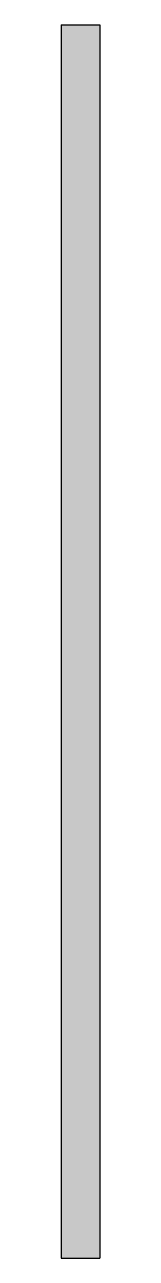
# Model space of a CAD drawing. Header units: millimetres. Extents: x 746 to 756, y 801 to 1118.
import ezdxf

# ---------------------------------------------------------------- set-up
doc = ezdxf.new("R2010")
doc.units = ezdxf.units.MM

msp = doc.modelspace()

# ---------------------------------------------------------------- hatches: boundary and pattern name
h = msp.add_hatch(color=1)
h.dxf.hatch_style = 1
h.paths.add_polyline_path([(746.25, 1118.44), (746.25, 800.76), (756.25, 800.76), (756.25, 1118.44)])

# ---------------------------------------------------------------- linework, layer by layer
at = {"color": 1}
for p, q in [((746.25, 1118.44), (756.25, 1118.44)), ((746.25, 1118.44), (746.25, 800.76)), ((756.25, 1118.44), (756.25, 800.76)), ((746.25, 800.76), (756.25, 800.76))]:
    msp.add_line(p, q, dxfattribs=at)

doc.saveas('drawing.dxf')
